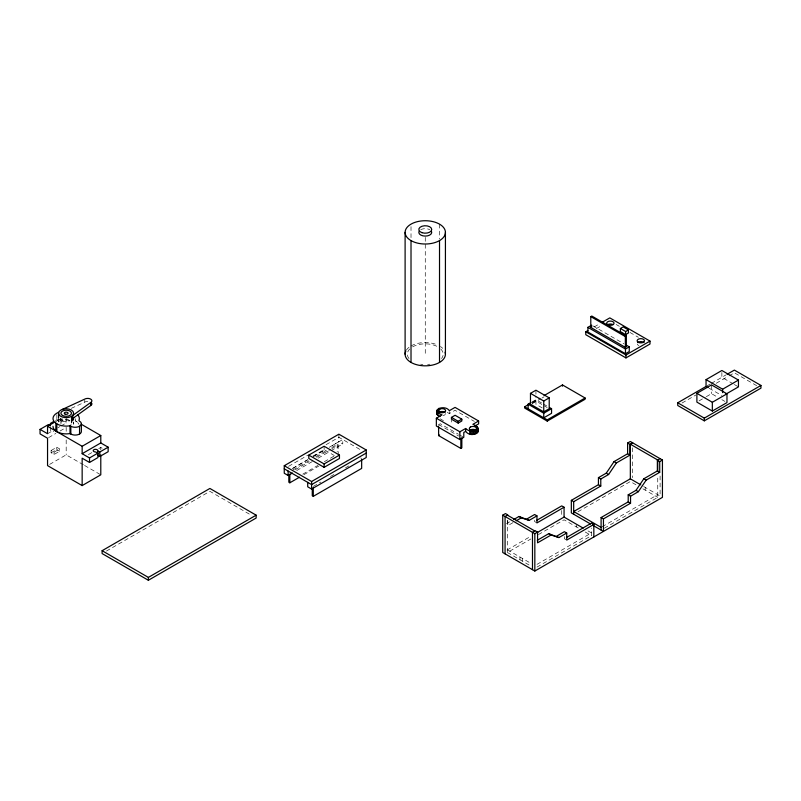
<?xml version="1.0" encoding="UTF-8"?>
<svg xmlns="http://www.w3.org/2000/svg" width="801" height="801" viewBox="0 0 801 801"><rect width="100%" height="100%" fill="white"/><g stroke="black" fill="none" stroke-linecap="round" stroke-linejoin="round"><path stroke-width="0.6" stroke-dasharray="4 3" d="M438.297 424.87L440.24 423.729L458.442 434.242M55.529 420.445L57.632 419.233M61.006 418.522L56.861 420.915L56.861 413.136M47.549 433.711L51.695 431.328M57.902 427.744L59.975 426.543M61.006 425.952L66.183 422.958L66.183 416.78M48.581 437.626L55.83 433.441M59.975 431.058L66.183 427.474L66.183 432.45M51.104 450.512L56.761 447.248L59.695 448.94L59.695 451.193L54.037 454.467L51.104 452.765L51.104 450.512L54.037 452.205L59.695 448.94M51.104 452.765L56.761 449.501L59.695 451.193M49.622 464.41L66.183 454.848L83.484 464.84M88.37 454.618L92.505 452.235M98.713 448.64L100.786 447.449L102.888 448.66M106.413 551.068L209.892 491.323L251.854 515.554M288.54 466.342L307.824 455.218M326.027 444.705L338.883 437.286L362.342 450.823M312.881 456.139L324.125 449.641L334.347 455.549M292.826 468.315L307.824 459.654M313.181 456.57L324.956 449.761M329.241 447.288L338.883 441.721L342.768 443.964L342.768 439.529L329.912 446.948M292.425 468.585L307.424 459.934M313.852 456.22L325.637 449.421M293.116 469.807L309.246 460.495M315.694 456.77L327.519 449.942M331.814 447.459L337.191 444.355L338.212 444.945L338.212 454.868M295.209 469.766L309.186 461.696M316.705 457.361L330.683 449.291M331.754 448.67L338.212 444.945M296.71 470.557L312.78 461.286M318.137 458.192L329.912 451.394M330.983 450.773L342.768 443.964M302.788 474.142L317.847 465.451M324.295 461.726L333.967 456.139M303.809 474.723L318.858 466.042M313.291 486.417L320.811 482.072M330.493 476.485L334.788 474.002M345.541 467.794L348.765 465.932M594.132 326.938L599.358 323.924M447.268 412.395L449.321 413.586L455.048 410.272L474.342 421.406M596.224 328.66L601.451 325.647M438.618 425.621L439.609 425.051L458.663 436.044M532.034 401.932L535.939 399.679L542.187 403.283M532.204 402.422L539.774 398.057M532.295 403.133L535.939 401.031L543.088 405.166M532.204 403.664L540.855 398.668M541.937 398.047L544.099 396.795M707.103 385.832L710.267 384.009M711.328 383.399L726.036 374.898M682.011 403.033L695.899 395.003M716.204 383.289L727.959 376.5M729.03 375.879L734.367 372.795L756.695 385.692M698.983 400.921L705.25 397.296M706.292 396.695L711.518 393.681L717.696 397.246M506.502 523.684L509.626 521.882M513.01 522.632L507.804 525.636L507.804 519.689M507.013 550.017L530.933 536.209M507.413 520.109L507.413 552.5L530.933 538.923M538.412 534.597L564.064 519.789L578.953 528.38M577.952 511.769L630.337 481.531L637.646 485.746M536.97 564.385L591.488 532.915L587.313 530.502M602.162 526.748L657.751 494.658M536.97 567.098L591.488 535.619L591.488 527.999M604.304 528.219L657.751 497.361L657.751 476.104M71.319 408.35L84.746 402.152A4.185 2.413 0 0 1 88.791 401.521M62.378 419.293L60.796 419.984A7.609 4.395 0 0 0 58.573 423.098L58.573 419.394M733.265 383.889L721.871 377.311L721.871 370.493M734.307 384.49L738.452 386.883M616.159 324.485L619.333 326.317M629.906 332.425L638.367 337.301M709.155 388.235L721.591 395.414M721.821 399.629L724.905 401.411M592.76 325.787L623.889 343.769M543.228 403.884L547.393 406.297M544.109 405.747L547.173 407.519M542.187 407.909L535.939 404.305L535.939 396.225M643.654 486.507L660.094 496.009L660.094 474.843M642.873 488.77L657.751 497.361M440.24 418.843L443.454 420.695M459.504 434.853L462.718 436.715M585.221 531.994L591.488 535.619M536.96 522.903L534.617 521.541L534.617 519.198M565.947 539.634L564.385 538.733L564.385 536.38M360.65 457.902L361.662 458.482M507.413 549.786L530.652 563.213M507.413 552.5L530.652 565.917M75.494 418.693L75.494 420.915L77.607 422.137M67.524 419.293L69.927 420.685A5.307 3.064 0 0 1 64.15 421.346A5.307 3.064 0 0 1 60.876 418.512M59.755 419.243L66.183 422.958M84.566 465.461L100.786 474.823M711.518 384.911L711.518 393.681M645.216 487.419L645.216 490.122M632.68 447.809L632.68 477.686M576.61 525.226L576.61 527.028M561.721 510.457L561.721 516.154M535.939 390.207L535.939 395.023M522.292 558.387L522.292 561.09M519.949 557.025L519.949 559.739M451.444 420.155L451.444 422.077M449.321 411.664L449.321 413.586M439.519 224.14L439.519 239.058M425.271 237.346L425.271 354.192M411.013 226.623L411.013 237.817M338.883 434.192L338.883 441.721M337.191 444.355L337.191 451.804M324.125 446.237L324.125 449.641M100.786 447.449L100.786 449.942M84.746 400.12L84.746 402.152M66.183 439.909L66.183 454.848M60.876 418.162L60.876 423.098M58.683 418.633L58.683 422.007M56.761 447.248L56.761 449.501M54.037 452.205L54.037 454.467M50.493 426.843L50.443 430.427A2.263 1.312 0 0 0 53.837 431.559M71.299 423.889A5.307 3.064 0 0 1 70.778 424.62M61.056 423.889A5.307 3.064 0 0 1 63.529 420.445A5.307 3.064 0 0 1 69.927 420.925M445.216 414.487A3.554 2.053 0 0 1 444.695 414.928L443.994 415.278A3.554 2.053 0 0 1 443.163 415.519M445.576 413.446A3.554 2.053 0 0 1 445.516 413.987M638.968 345.531A3.675 2.123 0 0 1 637.256 344.25M406.317 350.217A20.165 11.645 0 0 1 409.271 347.113M411.013 345.962A20.165 11.645 0 0 1 437.536 344.961M440.42 346.513A20.165 11.645 0 0 1 442.723 348.375M440.79 349.016A17.922 10.353 0 0 1 441.511 358.568M429.907 364.195A17.922 10.353 0 0 1 427.604 364.455M422.928 364.455A17.922 10.353 0 0 1 420.625 364.195M409.021 358.568A17.922 10.353 0 0 1 409.742 349.016M412.595 346.873A17.922 10.353 0 0 1 437.937 346.873M420.705 229.737A6.448 3.725 0 0 1 429.827 229.737M54.768 422.497A13.176 7.609 0 0 1 62.768 418.953M75.494 420.915A13.176 7.609 0 0 1 76.976 421.937M77.587 422.497A13.176 7.609 0 0 1 78.909 424.33M67.134 419.474A1.902 1.101 0 0 1 65.231 419.474M73.792 423.098L73.532 424.23L73.532 421.957L73.792 423.098"/><path stroke-width="1.2" d="M439.979 416.58L437.236 414.698L436.895 413.166M478.628 420.996L455.048 407.389L449.321 410.693C445.016 403.994 428.825 410.082 442.052 414.888L436.355 418.222L436.355 426.002L459.864 439.569L463.789 437.326L463.789 432.44L465.631 431.389C472.47 439.859 486.007 429.166 472.89 424.31L478.628 420.996L478.628 423.879L474.803 426.092M82.153 485.586L47.549 465.601L47.549 438.227L40.05 433.892L40.05 429.386L47.549 433.711L47.549 426.292L82.153 446.277L82.153 453.696L100.786 442.943L108.155 447.188L108.155 451.704L99.755 456.51L97.712 455.348L97.762 450.643A2.263 1.312 0 0 0 95.499 449.331A2.263 1.312 0 0 0 93.226 450.643A2.263 1.312 0 0 0 95.499 451.944L97.922 453.096L97.922 457.571L89.522 462.457L82.153 458.202L82.153 485.586L100.786 474.823L100.786 454.918M436.355 418.222L459.864 431.789L465.631 428.505C468.405 431.449 476.995 433.591 478.047 428.104M590.647 524.034L571.333 512.89L571.333 500.345L598.437 484.695L598.437 477.656L606.257 473.151L614.067 461.586L627.604 453.766L629.946 455.118L629.946 444.405L627.604 443.053L627.604 453.766M598.437 477.656L600.78 479.018L608.6 474.502L616.41 462.938L629.946 455.118M601.1 530.072L601.1 517.536L628.204 501.877L628.204 494.848L636.014 490.332L643.834 478.768L657.361 470.948L659.704 472.31L659.704 461.596L662.437 460.014L662.437 497.361L534.828 571.033L502.728 552.5L502.728 515.153L505.461 513.571L507.804 514.923L505.071 516.505L502.728 515.153M628.204 494.848L630.547 496.199L638.357 491.684L646.177 480.119L659.704 472.31M71.559 416.35L90.663 402.523A4.185 2.413 0 0 0 90.663 399.108A4.185 2.413 0 0 0 84.746 399.108L60.796 410.132A7.609 4.395 0 0 0 60.796 416.35A7.609 4.395 0 0 0 71.559 416.35L71.559 422.507M91.745 403.233A4.185 2.413 0 0 1 90.663 405.566L72.771 418.482L73.532 417.421L73.532 419.694M469.947 430.267L470.557 429.867A3.554 2.053 0 0 1 476.094 430.487M505.071 553.851L505.071 516.505L532.485 532.335L535.218 530.753L537.571 532.114L537.571 542.818L551.098 535.008L558.908 537.561L566.728 533.045L566.728 540.084L593.831 524.435L593.831 536.97M632.68 442.833L629.946 444.405M660.094 458.663L657.361 460.245L657.361 470.948M40.05 429.386L48.45 424.54L50.493 425.721M50.283 423.479L53.437 421.656M47.549 426.292L53.757 422.708M55.77 431.048L55.92 423.178M82.153 446.277L100.786 435.524L100.786 442.943M82.153 453.696L89.522 457.952L97.922 453.096M97.712 450.863L99.755 452.034L108.155 447.188M102.107 550.698L209.892 488.46L256.16 515.173L256.16 518.037L148.365 580.264L102.107 553.561L102.107 550.698L148.365 577.401L256.16 515.173M292.425 473.031L288.14 475.504L284.255 473.261L284.255 465.731L338.883 434.192L366.227 449.982L366.227 457.511L311.599 489.051L307.714 486.808L307.714 482.362M308.796 455.088L324.125 446.237L339.454 455.088L339.454 458.492L324.125 467.343L308.796 458.492L308.796 455.088L324.125 463.939L339.454 455.088M288.821 474.763L288.821 482.212L289.832 482.793L299.504 477.206M590.788 316.625L591.799 316.035L626.352 335.979L626.352 346.783L625.341 347.374L590.788 327.429L590.788 316.625L625.341 336.57L626.352 335.979M284.255 465.731L311.599 481.511L366.227 449.982M366.227 453.066L311.599 484.605L284.255 468.815M626.042 345.001L629.266 346.863L629.266 351.529L625.471 353.722L587.894 332.025L587.894 327.359L591.689 325.166M590.788 327.429L591.799 326.838M602.492 322.112L609.811 317.887L650.001 341.096L650.001 344.019L625.961 357.907L585.771 334.698L585.771 331.764L587.854 330.563M312.27 488.31L312.27 495.749L313.291 496.34L361.662 468.405L361.662 459.724M451.444 417.391L455.088 415.278L461.827 419.173L461.827 420.976L458.172 423.088L451.444 419.193L451.444 417.391L458.172 421.276L461.827 419.173M620.375 328.5L623.168 326.888L628.405 329.902L628.405 333.016L625.611 334.628L620.375 331.604L620.375 328.5L625.611 331.514L628.405 329.902M438.618 426.873L438.618 435.594L439.609 435.023M530.472 393.361L535.939 390.207L549.216 397.877L549.216 408.7L543.749 411.854L530.472 404.195L530.472 393.361L543.749 401.031L549.216 397.877M528.129 408.81L528.129 404.195L531.053 402.502M544.099 395.554L562.482 384.941L585.1 397.997L585.1 399.238L547.243 421.096L524.635 408.039L524.635 406.798L530.042 403.674M587.894 327.359L625.471 349.056L629.266 346.863M460.845 448.42L461.837 447.849L461.837 437.877L460.845 438.457L460.845 448.42L438.618 435.594M585.771 331.764L625.961 354.973L650.001 341.096M543.749 413.206L551.559 408.7L551.559 413.326L543.749 417.832L543.749 413.206L528.129 404.195M524.635 406.798L547.243 419.854L585.1 397.997M727.078 374.297L734.367 370.092L760.95 385.441L760.95 388.145L704.309 420.845L677.736 405.496L677.736 402.793L706.051 386.442L706.051 379.634L721.871 370.493L738.452 380.075L738.452 386.883L725.796 394.182M696.89 393.351L711.518 384.911L726.968 393.822L726.968 402.603L712.339 411.043L696.89 402.122L696.89 393.351L712.339 402.272L726.968 393.822M627.604 443.053L630.337 441.481L662.437 460.014M706.051 379.634L722.632 389.206L738.452 380.075M513.791 519.479L518.998 516.475L529.151 520.37L536.96 515.864L536.96 522.903L564.064 507.243L564.064 517.076L537.341 532.505M516.134 520.83L521.341 517.826L529.151 520.37M526.808 519.018L534.617 514.512L536.96 515.864M677.736 402.793L704.309 418.132L760.95 385.441M536.7 520.34L561.721 505.892L564.064 507.243M571.333 500.345L573.676 501.696L600.78 486.047L600.78 479.018M532.485 569.681L532.485 532.335L534.828 533.686L537.571 532.114M640.78 484.855L630.337 478.818L573.676 511.529L601.1 527.368M537.301 540.264L548.755 533.656L558.908 537.561M556.565 536.199L564.385 531.694L566.728 533.045M566.467 537.521L591.488 523.083L593.831 524.435M601.1 517.536L603.443 518.888L630.547 503.238L630.547 496.199M439.379 412.215L440.079 411.864A3.554 2.053 0 0 1 444.996 412.445M62.378 409.431C66.253 407.529 76.435 409.802 72.771 415.439L72.771 420.745M79.559 434.022L79.559 426.242A6.178 3.564 0 0 1 70.828 426.242L69.587 425.862A13.176 7.609 0 0 1 56.861 423.899L54.768 422.317A13.176 7.609 0 0 1 58.623 412.285M81.372 423.719L81.372 431.499A6.178 3.564 0 0 1 77.557 434.793A6.178 3.564 0 0 1 70.828 434.022L69.587 433.641A13.176 7.609 0 0 1 56.861 431.679L54.768 430.097A13.176 7.609 0 0 1 53.006 426.292M706.051 386.442L708.124 387.634M657.361 460.245L659.704 461.596M549.476 407.499L551.559 408.7M614.067 461.586L616.41 462.938M643.834 478.768L646.177 480.119M606.257 473.151L608.6 474.502M636.014 490.332L638.357 491.684M598.437 484.695L600.78 486.047M628.204 501.877L630.547 503.238M592.74 525.246L603.443 531.423L603.443 518.888M564.064 517.076L583.128 528.089M518.998 516.475L521.341 517.826M548.755 533.656L551.098 535.008M507.413 515.163L534.828 530.993M81.822 424.57L100.786 435.524M477.686 430.237L478.057 431.769M722.632 389.206L722.632 392.61M712.339 402.272L712.339 411.043M704.309 418.132L704.309 420.845M657.751 471.158L657.751 460.024L630.337 444.195L630.337 478.818M625.961 354.973L625.961 357.907M625.611 331.514L625.611 334.628M625.471 349.056L625.471 353.722M625.341 336.57L625.341 347.374M573.676 501.696L573.676 514.242M562.482 384.941L562.482 386.182M547.243 419.854L547.243 421.096M543.749 401.031L543.749 411.854M534.828 533.686L534.828 571.033M477.716 429.636L477.716 432.53M477.046 430.317L477.046 433.211M477.006 426.673L477.006 428.595M476.094 430.878L476.094 433.762M474.923 431.268L474.923 434.162M473.621 431.479L473.621 434.362M472.27 431.479L472.27 434.372M470.958 431.288L470.958 434.172M469.776 430.898L469.776 433.782M465.631 428.505L465.631 431.389M459.864 431.789L459.864 439.569M458.172 421.276L458.172 423.088M445.426 232.37A20.165 11.645 0 0 1 415.188 242.453A20.165 11.645 0 0 1 415.188 222.288A20.165 11.645 0 0 1 445.426 232.37L445.426 354.192M439.519 240.6L439.519 362.422M438.908 408.3L438.908 411.183M437.897 412.495L437.897 415.379M437.236 411.814L437.236 414.698M436.895 410.272L436.885 413.947M411.013 240.6L411.013 362.422M405.106 232.37L405.106 354.192M324.125 463.939L324.125 467.343M313.291 487.659L313.291 496.34M311.599 481.511L311.599 489.051M289.832 474.112L289.832 482.793M288.14 471.068L288.14 475.504M148.365 577.401L148.365 580.264M99.755 452.034L99.755 456.51M90.663 402.523L90.663 405.566M89.522 457.952L89.522 462.457M70.828 426.242L70.828 434.022M70.007 425.762L70.007 433.541M58.573 413.236L58.573 418.162M56.861 423.899L56.861 431.679M637.626 342.638A3.675 2.123 0 0 1 643.984 342.638M607.779 324.625A3.675 2.123 0 0 1 612.975 324.625M445.126 352.17A20.165 11.645 0 0 1 424.39 365.827A20.165 11.645 0 0 1 405.787 351.178M431.499 231.409A6.448 3.725 0 0 1 425.271 236.095A6.448 3.725 0 0 1 419.033 231.409M79.559 426.242A6.178 3.564 0 0 0 79.559 421.196L78.909 420.485A13.176 7.609 0 0 0 77.587 414.718M470.557 426.973L469.947 427.384A3.554 2.053 0 0 0 470.587 430.057A3.554 2.053 0 0 0 475.263 430.047L475.874 429.646A3.554 2.053 0 0 0 475.243 426.963A3.554 2.053 0 0 0 470.557 426.973M440.079 408.971L439.379 409.331A3.554 2.053 0 0 0 439.359 412.034A3.554 2.053 0 0 0 443.994 412.395L444.695 412.044A3.554 2.053 0 0 0 444.715 409.341A3.554 2.053 0 0 0 440.079 408.971M62.428 415.409A5.307 3.064 0 0 0 71.299 414.027A5.307 3.064 0 0 0 64.811 410.282A5.307 3.064 0 0 0 62.428 415.409M638.968 342.608A3.675 2.123 0 0 0 644.485 340.765A3.675 2.123 0 0 0 638.968 338.933A3.675 2.123 0 0 0 638.968 342.608M608.54 325.036A3.675 2.123 0 0 0 614.047 323.193A3.675 2.123 0 0 0 608.54 321.361A3.675 2.123 0 0 0 608.54 325.036M422.037 232.69A6.448 3.725 0 0 0 431.719 229.466A6.448 3.725 0 0 0 422.037 226.242A6.448 3.725 0 0 0 422.037 232.69M65.231 414.187A1.902 1.101 0 0 0 68.085 413.236A1.902 1.101 0 0 0 65.231 412.285A1.902 1.101 0 0 0 65.231 414.187"/></g></svg>
